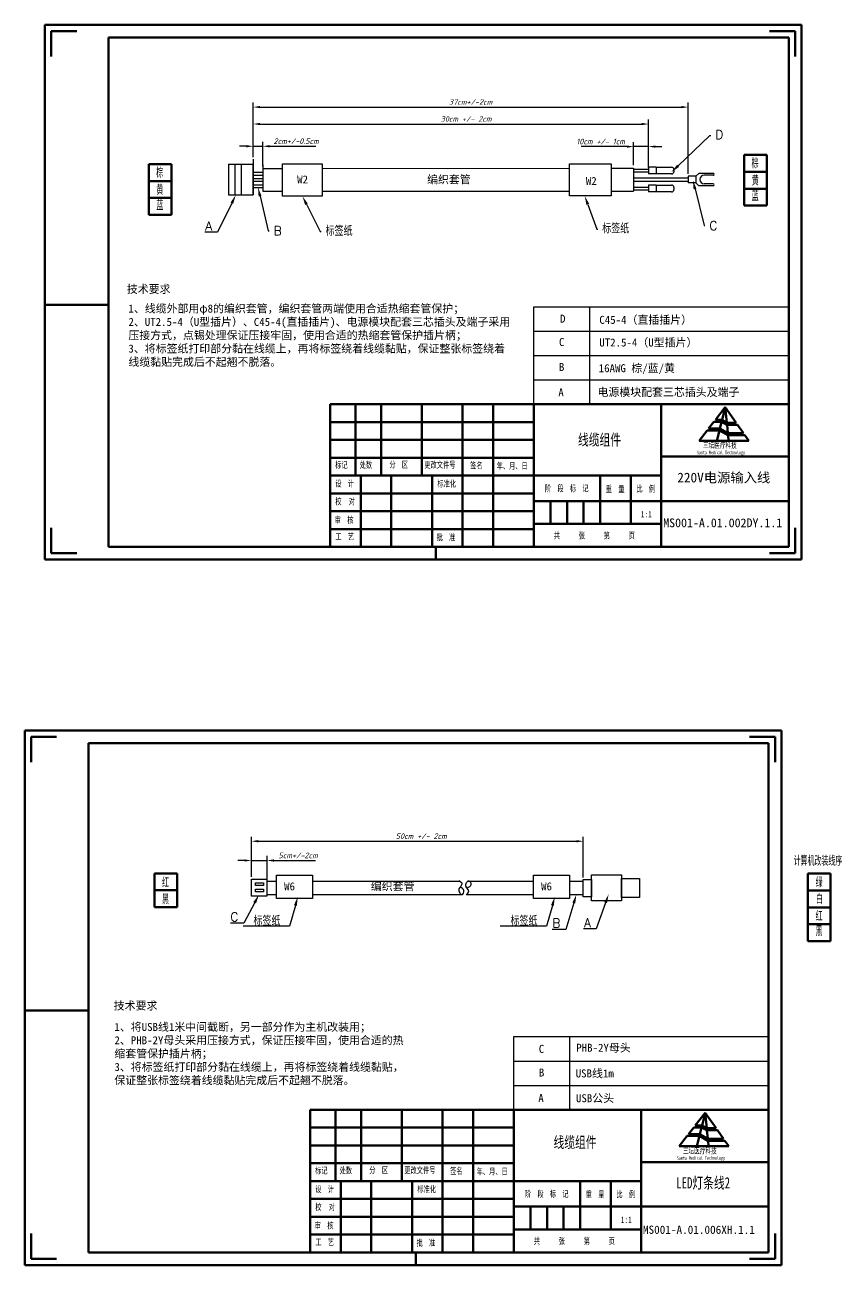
# Model space of a CAD drawing. Header units: millimetres. Extents: x 18449 to 19893, y 1703 to 2260.
# Drawn here: x 18824 to 19183, y 1706 to 2256 of the extents above; entities that cross this region are included whole.
import ezdxf
from ezdxf import colors
from ezdxf.entities.mleader import LeaderData, LeaderLine
from ezdxf.enums import TextEntityAlignment as Align
from ezdxf.math import Vec2, Vec3

# ---------------------------------------------------------------- set-up
doc = ezdxf.new("R2010")
doc.units = ezdxf.units.MM
for name, color, linetype in [('1轮廓实线层', 7, 'Continuous'), ('6文字层', 3, 'Continuous'), ('7标注层', 4, 'Continuous')]:
    doc.layers.add(name, color=color, linetype=linetype)
doc.layers.add('dim', color=82, linetype='Continuous', lineweight=9)
doc.layers.add('总内框线', color=7, linetype='Continuous', lineweight=50)
doc.styles.add('GB', font='gbeitc.shx', dxfattribs={"bigfont": 'gbcbig.shx'})
doc.styles.add('SLDTEXTSTYLE1', font='TXT', dxfattribs={"width": 0.7})
doc.styles.get("Standard").update_dxf_attribs({"font": 'txt', "bigfont": 'gbcbig.shx'})
doc.styles.add('TXT08', font='txt.shx', dxfattribs={"width": 0.8, "bigfont": 'gbcbig.shx'})
doc.dimstyles.new('GB', dxfattribs={"dimtxt": 2.5, "dimasz": 3, "dimexe": 2, "dimexo": 1, "dimgap": 1, "dimtad": 1, "dimtoh": 1, "dimdsep": 46, "dimtxsty": 'GB', "dimcen": 2.5, "dimclrd": 1, "dimclre": 3, "dimclrt": 6, "dimadec": 0, "dimazin": 0, "dimtfac": 1, "dimtmove": 0, "dimatfit": 3, "dimfxl": 4, "dimarcsym": 0})

# ---------------------------------------------------------------- blocks, each defined once
blk = doc.blocks.new('*D368')
at = {"color": 3, "lineweight": -2, "transparency": 16777216}
for p, q in [((18924.85, 2197.77), (18924.85, 2214.41)), ((19100.27, 2193.12), (19100.27, 2214.41))]:
    blk.add_line(p, q, dxfattribs=at)
at = {"color": 1, "lineweight": -2, "transparency": 16777216}
blk.add_line((18927.85, 2212.41), (19097.27, 2212.41), dxfattribs=at)
at = {"color": 1, "transparency": 16777216}
for points in [[(18927.85, 2212.91), (18927.85, 2211.91), (18924.85, 2212.41)], [(19097.27, 2212.91), (19097.27, 2211.91), (19100.27, 2212.41)]]:
    blk.add_solid(points, dxfattribs=at)
at = {"layer": 'Defpoints', "color": 0, "transparency": 16777216}
for p in [(19100.27, 2212.41), (18924.85, 2196.77), (19100.27, 2192.12)]:
    blk.add_point(p, dxfattribs=at)
at = {"color": 6, "transparency": 16777216, "insert": (19019.32, 2214.66), "char_height": 2.5, "attachment_point": 5, "style": 'GB'}
blk.add_mtext('30cm +/- 2cm', dxfattribs=at)
blk = doc.blocks.new('*D367')
at = {"color": 1, "lineweight": -2, "transparency": 16777216}
for p, q in [((19090.68, 2202.4), (19070.37, 2202.4)), ((19100.27, 2202.4), (19093.68, 2202.4)), ((19103.27, 2202.4), (19106.27, 2202.4))]:
    blk.add_line(p, q, dxfattribs=at)
at = {"color": 3, "lineweight": -2, "transparency": 16777216}
for p, q in [((19093.68, 2194.16), (19093.68, 2204.4)), ((19100.27, 2193.12), (19100.27, 2204.4))]:
    blk.add_line(p, q, dxfattribs=at)
at = {"color": 1, "transparency": 16777216}
for points in [[(19090.68, 2202.9), (19090.68, 2201.9), (19093.68, 2202.4)], [(19103.27, 2202.9), (19103.27, 2201.9), (19100.27, 2202.4)]]:
    blk.add_solid(points, dxfattribs=at)
at = {"layer": 'Defpoints', "color": 0, "transparency": 16777216}
for p in [(19093.68, 2202.4), (19093.68, 2193.16), (19100.27, 2192.12)]:
    blk.add_point(p, dxfattribs=at)
at = {"color": 6, "transparency": 16777216, "insert": (19079.02, 2204.65), "char_height": 2.5, "attachment_point": 5, "style": 'GB'}
blk.add_mtext('10cm +/- 1cm', dxfattribs=at)
blk = doc.blocks.new('*D334')
at = {"layer": '7标注层', "color": 1, "lineweight": -2, "transparency": 16777216}
for p, q in [((18921.85, 2202.56), (18918.85, 2202.56)), ((18924.85, 2202.56), (18929.12, 2202.56)), ((18932.12, 2202.56), (18952.69, 2202.56))]:
    blk.add_line(p, q, dxfattribs=at)
at = {"layer": '7标注层', "color": 3, "lineweight": -2, "transparency": 16777216}
for p, q in [((18924.85, 2197.77), (18924.85, 2204.56)), ((18929.12, 2193.67), (18929.12, 2204.56))]:
    blk.add_line(p, q, dxfattribs=at)
at = {"layer": '7标注层', "color": 1, "transparency": 16777216}
for points in [[(18921.85, 2203.06), (18921.85, 2202.06), (18924.85, 2202.56)], [(18932.12, 2203.06), (18932.12, 2202.06), (18929.12, 2202.56)]]:
    blk.add_solid(points, dxfattribs=at)
at = {"layer": 'Defpoints', "color": 0, "transparency": 16777216}
for p in [(18929.12, 2202.56), (18924.85, 2196.77), (18929.12, 2192.67)]:
    blk.add_point(p, dxfattribs=at)
at = {"layer": '7标注层', "color": 6, "transparency": 16777216, "insert": (18943.91, 2204.81), "char_height": 2.5, "attachment_point": 5, "style": 'GB'}
blk.add_mtext('2cm+/-0.5cm', dxfattribs=at)
blk = doc.blocks.new('*D335')
at = {"layer": '6文字层', "color": 3, "lineweight": -2, "transparency": 16777216}
for p, q in [((18924.85, 2197.77), (18924.85, 2221.94)), ((19117.84, 2190.28), (19117.84, 2221.94))]:
    blk.add_line(p, q, dxfattribs=at)
at = {"layer": '6文字层', "color": 1, "lineweight": -2, "transparency": 16777216}
blk.add_line((18927.85, 2219.94), (19114.84, 2219.94), dxfattribs=at)
at = {"layer": '6文字层', "color": 1, "transparency": 16777216}
for points in [[(18927.85, 2220.44), (18927.85, 2219.44), (18924.85, 2219.94)], [(19114.84, 2220.44), (19114.84, 2219.44), (19117.84, 2219.94)]]:
    blk.add_solid(points, dxfattribs=at)
at = {"layer": 'Defpoints', "color": 0, "transparency": 16777216}
for p in [(19117.84, 2219.94), (18924.85, 2196.77), (19117.84, 2189.28)]:
    blk.add_point(p, dxfattribs=at)
at = {"layer": '6文字层', "color": 6, "transparency": 16777216, "insert": (19021.34, 2222.19), "char_height": 2.5, "attachment_point": 5, "style": 'GB'}
blk.add_mtext('37cm+/-2cm', dxfattribs=at)
blk = doc.blocks.new('*D348')
at = {"color": 3, "lineweight": -2, "transparency": 16777216}
for p, q in [((18924.09, 1878.29), (18924.09, 1896.11)), ((19071.36, 1878.07), (19071.36, 1896.11))]:
    blk.add_line(p, q, dxfattribs=at)
at = {"color": 1, "lineweight": -2, "transparency": 16777216}
blk.add_line((18927.09, 1894.11), (19068.36, 1894.11), dxfattribs=at)
at = {"color": 1, "transparency": 16777216}
for points in [[(18927.09, 1894.61), (18927.09, 1893.61), (18924.09, 1894.11)], [(19068.36, 1894.61), (19068.36, 1893.61), (19071.36, 1894.11)]]:
    blk.add_solid(points, dxfattribs=at)
at = {"layer": 'Defpoints', "color": 0, "transparency": 16777216}
for p in [(19071.36, 1894.11), (18924.09, 1877.29), (19071.36, 1877.07)]:
    blk.add_point(p, dxfattribs=at)
at = {"color": 6, "transparency": 16777216, "insert": (18999.41, 1896.36), "char_height": 2.5, "attachment_point": 5, "style": 'GB'}
blk.add_mtext('50cm +/- 2cm', dxfattribs=at)
blk = doc.blocks.new('*D349')
at = {"layer": '7标注层', "color": 1, "lineweight": -2, "transparency": 16777216}
for p, q in [((18921.09, 1885.56), (18918.09, 1885.56)), ((18924.09, 1885.56), (18931.05, 1885.56)), ((18934.05, 1885.56), (18952.54, 1885.56))]:
    blk.add_line(p, q, dxfattribs=at)
at = {"layer": '7标注层', "color": 3, "lineweight": -2, "transparency": 16777216}
for p, q in [((18924.09, 1878.29), (18924.09, 1887.56)), ((18931.05, 1877.44), (18931.05, 1887.56))]:
    blk.add_line(p, q, dxfattribs=at)
at = {"layer": '7标注层', "color": 1, "transparency": 16777216}
for points in [[(18921.09, 1886.06), (18921.09, 1885.06), (18924.09, 1885.56)], [(18934.05, 1886.06), (18934.05, 1885.06), (18931.05, 1885.56)]]:
    blk.add_solid(points, dxfattribs=at)
at = {"layer": 'Defpoints', "color": 0, "transparency": 16777216}
for p in [(18931.05, 1885.56), (18924.09, 1877.29), (18931.05, 1876.44)]:
    blk.add_point(p, dxfattribs=at)
at = {"layer": '7标注层', "color": 6, "transparency": 16777216, "insert": (18944.79, 1887.81), "char_height": 2.5, "attachment_point": 5, "style": 'GB'}
blk.add_mtext('5cm+/-2cm', dxfattribs=at)

msp = doc.modelspace()

# ---------------------------------------------------------------- linework, layer by layer
for p, q in [((18924.849, 2196.772), (18924.849, 2184.461)), ((18913.885, 2194.591), (18924.849, 2194.591)), ((18913.885, 2194.591), (18913.885, 2180.921)), ((18916.734, 2194.591), (18916.734, 2180.921)), ((18919.563, 2194.591), (18919.563, 2180.921)), ((18924.849, 2180.921), (18924.849, 2194.591)), ((18924.849, 2192.777), (18924.849, 2188.456)), ((18924.849, 2191.056), (18929.121, 2191.056)), ((18929.122, 2194.306), (18929.122, 2182.577)), ((18929.122, 2192.67), (18937.883, 2192.67)), ((18955.443, 2192.691), (19065.265, 2192.76)), ((19083.681, 2192.771), (19093.68, 2192.777)), ((19093.68, 2192.832), (19093.68, 2182.577)), ((19093.68, 2192.777), (19093.68, 2188.456)), ((19093.68, 2192.777), (19093.68, 2190.617)), ((19093.68, 2192.438), (19100.266, 2192.438)), ((19093.68, 2191.751), (19093.68, 2189.59)), ((19093.68, 2191.195), (19100.266, 2191.195)), ((19103.686, 2193.251), (19100.266, 2193.251)), ((19100.266, 2193.251), (19100.266, 2190.25)), ((19100.266, 2192.831), (19100.266, 2190.67)), ((19103.686, 2193.251), (19103.686, 2190.25)), ((18924.849, 2189.706), (18929.122, 2189.706)), ((18924.849, 2188.259), (18929.122, 2188.259)), ((18924.849, 2187.101), (18929.122, 2187.101)), ((18924.849, 2186.622), (18924.849, 2182.3)), ((19093.68, 2190.617), (19093.68, 2188.456)), ((19093.68, 2188.552), (19117.837, 2188.552)), ((19093.68, 2187.097), (19117.837, 2187.097)), ((19093.68, 2185.974), (19093.68, 2183.813)), ((19103.686, 2190.25), (19100.266, 2190.25)), ((19121.257, 2189.277), (19117.837, 2189.277)), ((19117.837, 2189.277), (19117.837, 2186.275)), ((19117.837, 2188.857), (19117.837, 2186.696)), ((19121.257, 2186.275), (19117.837, 2186.275)), ((19122.64, 2190.532), (19121.257, 2189.277)), ((19121.257, 2189.277), (19121.257, 2186.275)), ((19122.64, 2185.02), (19121.257, 2186.275)), ((19129.031, 2190.532), (19122.64, 2190.532)), ((19129.031, 2189.663), (19124.921, 2189.663)), ((19129.031, 2185.889), (19124.921, 2185.889)), ((18913.885, 2180.921), (18924.849, 2180.921)), ((18924.849, 2185.365), (18929.122, 2185.365)), ((18924.849, 2184.461), (18924.849, 2180.921)), ((18924.849, 2184.279), (18929.122, 2184.279)), ((18929.122, 2182.577), (18937.883, 2182.577)), ((18955.443, 2182.577), (19065.265, 2182.577)), ((19083.681, 2182.577), (19093.68, 2182.577)), ((19093.68, 2184.439), (19100.266, 2184.439)), ((19093.68, 2183.257), (19100.266, 2183.257)), ((19100.266, 2185.314), (19100.266, 2182.313)), ((19103.686, 2185.314), (19100.266, 2185.314)), ((19100.266, 2185.314), (19100.266, 2182.313)), ((19100.266, 2184.894), (19100.266, 2182.733)), ((19100.266, 2184.894), (19100.266, 2182.733)), ((19103.686, 2182.313), (19100.266, 2182.313)), ((19103.686, 2185.314), (19103.686, 2182.313)), ((19129.031, 2185.02), (19122.64, 2185.02)), ((19049.446, 2098.857), (19049.446, 2131.343)), ((19049.446, 2131.343), (19162.481, 2131.343)), ((19074.244, 2098.857), (19074.244, 2131.343)), ((19049.446, 2088.03), (19049.446, 2120.515)), ((19049.446, 2120.515), (19162.525, 2120.515)), ((19074.244, 2088.03), (19074.244, 2120.515)), ((19049.446, 2109.685), (19162.525, 2109.685)), ((19049.446, 2098.857), (19162.525, 2098.857)), ((18931.047, 1876.436), (18935.176, 1876.436)), ((18951.17, 1876.436), (18974.944, 1876.436)), ((18951.17, 1876.436), (19016.549, 1876.436)), ((19020.118, 1876.436), (19049.219, 1876.436)), ((19065.214, 1876.436), (19071.363, 1876.436)), ((18931.047, 1870.533), (18935.176, 1870.533)), ((18951.17, 1870.533), (18974.944, 1870.533)), ((18951.17, 1870.533), (19017.696, 1870.533)), ((19019.457, 1870.533), (19049.219, 1870.533)), ((19065.214, 1870.533), (19071.363, 1870.533)), ((19040.555, 1785.729), (19040.555, 1807.384)), ((19040.555, 1807.384), (19153.634, 1807.384)), ((19065.354, 1785.729), (19065.354, 1807.384)), ((19040.555, 1774.901), (19040.555, 1796.556)), ((19040.555, 1796.556), (19153.634, 1796.556)), ((19065.354, 1774.901), (19065.354, 1796.556)), ((19040.555, 1785.729), (19153.634, 1785.729))]:
    msp.add_line(p, q)
at = {"color": 3, "lineweight": 60}
for p, q in [((19152.748, 2198.727), (19142.715, 2198.727)), ((19142.715, 2176.227), (19142.715, 2198.727)), ((19142.715, 2176.227), (19142.715, 2198.727)), ((19142.715, 2198.727), (19142.715, 2183.727)), ((19152.748, 2176.227), (19152.748, 2198.727)), ((19152.748, 2198.727), (19152.748, 2183.727)), ((18888.565, 2194.609), (18878.533, 2194.609)), ((18878.533, 2172.109), (18878.533, 2194.609)), ((18878.533, 2172.109), (18878.533, 2194.609)), ((18878.533, 2194.609), (18878.533, 2179.609)), ((18888.565, 2172.109), (18888.565, 2194.609)), ((18888.565, 2194.609), (18888.565, 2179.609)), ((19152.748, 2191.227), (19142.715, 2191.227)), ((18888.565, 2187.109), (18878.533, 2187.109)), ((19152.748, 2183.727), (19142.715, 2183.727)), ((18888.565, 2179.609), (18878.533, 2179.609)), ((19152.748, 2176.227), (19142.715, 2176.227)), ((18888.565, 2172.109), (18878.533, 2172.109)), ((18891.085, 1879.847), (18881.053, 1879.847)), ((18881.053, 1864.847), (18881.053, 1879.847)), ((18891.085, 1864.847), (18891.085, 1879.847)), ((19171.044, 1879.764), (19171.044, 1872.264)), ((19171.044, 1879.764), (19171.044, 1872.264)), ((19181.076, 1879.764), (19171.044, 1879.764)), ((19181.076, 1879.764), (19181.076, 1872.264)), ((18891.085, 1872.347), (18881.053, 1872.347)), ((19171.044, 1849.764), (19171.044, 1872.264)), ((19171.044, 1872.264), (19171.044, 1857.264)), ((19181.076, 1872.264), (19171.044, 1872.264)), ((19171.044, 1849.764), (19171.044, 1872.264)), ((19181.076, 1849.764), (19181.076, 1872.264)), ((19181.076, 1872.264), (19181.076, 1857.264)), ((18891.085, 1864.847), (18881.053, 1864.847)), ((19181.076, 1864.764), (19171.044, 1864.764)), ((19181.076, 1857.264), (19171.044, 1857.264)), ((19181.076, 1849.764), (19171.044, 1849.764))]:
    msp.add_line(p, q, dxfattribs=at)
for points in [[(18937.883, 2194.753), (18955.443, 2194.753), (18955.443, 2180.417), (18937.883, 2180.417)], [(19065.265, 2194.773), (19083.681, 2194.773), (19083.681, 2180.519), (19065.265, 2180.519)], [(18924.087, 1877.288), (18930.973, 1877.288), (18930.973, 1869.746), (18924.087, 1869.746)], [(18935.176, 1878.997), (18951.17, 1878.997), (18951.17, 1868.674), (18935.176, 1868.674)], [(19049.219, 1878.997), (19065.214, 1878.997), (19065.214, 1868.674), (19049.219, 1868.674)], [(19074.976, 1879.171), (19088.266, 1879.171), (19088.266, 1867.701), (19074.976, 1867.701)], [(19088.266, 1877.557), (19096.258, 1877.557), (19096.258, 1869.124), (19088.266, 1869.124)], [(18925.963, 1875.663), (18929.391, 1875.663), (18929.391, 1874.44), (18925.963, 1874.44)], [(18925.963, 1872.885), (18929.391, 1872.885), (18929.391, 1871.662), (18925.963, 1871.662)], [(19071.363, 1877.073), (19074.976, 1877.073), (19074.976, 1869.473), (19071.363, 1869.473)]]:
    msp.add_lwpolyline(points, close=True)
for centre, radius, start, end in [((19124.921, 2187.776), 1.887, 90, 270), ((19129.031, 2190.097), 0.434, 270, 90), ((19129.031, 2185.455), 0.434, 270, 90)]:
    msp.add_arc(centre, radius, start, end)
at = {"layer": '1轮廓实线层'}
for p, q in [((19103.686, 2193.251), (19110.533, 2193.251)), ((19111.533, 2192.251), (19111.533, 2191.25)), ((19110.533, 2190.25), (19103.686, 2190.25)), ((19103.686, 2185.314), (19110.533, 2185.314)), ((19110.533, 2182.313), (19103.686, 2182.313)), ((19111.533, 2184.314), (19111.533, 2183.313))]:
    msp.add_line(p, q, dxfattribs=at)
for centre, start, end in [((19110.533, 2192.251), 0, 90), ((19110.533, 2191.25), 270, 0), ((19110.533, 2184.314), 0, 90), ((19110.533, 2183.313), 270, 0)]:
    msp.add_arc(centre, 1, start, end, dxfattribs=at)
for points in [[(19016.323, 1876.613), (19017.507, 1875.254), (19016.191, 1872.93), (19016.498, 1871.221), (19017.49, 1870.467), (19018.341, 1872.185), (19016.674, 1873.719)], [(19019.38, 1870.476), (19020.582, 1871.8), (19019.266, 1874.123), (19019.573, 1875.833), (19020.582, 1876.604), (19021.416, 1874.868), (19019.749, 1873.334)]]:
    msp.add_spline(points, degree=3, dxfattribs=at)
at = {"layer": '总内框线', "color": 4}
for p, q in [((18832.419, 2256.452), (19168.133, 2256.452)), ((18832.419, 2019.078), (18832.419, 2256.452)), ((19168.133, 2256.452), (19168.133, 2019.078)), ((19168.133, 2019.078), (18832.419, 2019.078)), ((18823.528, 1943.323), (19159.242, 1943.323)), ((18823.528, 1705.95), (18823.528, 1943.323)), ((19159.242, 1943.323), (19159.242, 1705.95)), ((19159.242, 1705.95), (18823.528, 1705.95))]:
    msp.add_line(p, q, dxfattribs=at)
at = {"layer": '总内框线'}
for p, q in [((18835.245, 2253.626), (18846.548, 2253.626)), ((18835.245, 2253.626), (18835.245, 2242.322)), ((19165.322, 2253.632), (19154.019, 2253.632)), ((19165.322, 2253.632), (19165.322, 2242.328)), ((18860.677, 2250.8), (19162.481, 2250.8)), ((18860.677, 2024.73), (18860.677, 2250.8)), ((19162.481, 2250.8), (19162.481, 2024.73)), ((18832.419, 2132.113), (18860.677, 2132.113)), ((18959.018, 2088.03), (19162.481, 2088.03)), ((18959.018, 2024.73), (18959.018, 2088.03)), ((18970.321, 2088.03), (18970.321, 2056.38)), ((18981.625, 2088.03), (18981.625, 2056.38)), ((18999.71, 2088.03), (18999.71, 2056.38)), ((19017.796, 2088.03), (19017.796, 2056.38)), ((19031.36, 2088.03), (19031.36, 2024.73)), ((19049.446, 2088.03), (19049.446, 2024.73)), ((19105.963, 2024.73), (19105.963, 2088.03)), ((19162.481, 2088.03), (19162.481, 2024.73)), ((18959.018, 2080.117), (19049.446, 2080.117)), ((18959.018, 2072.205), (19049.446, 2072.205)), ((19105.963, 2064.857), (19162.481, 2064.857)), ((18959.018, 2064.292), (19049.446, 2064.292)), ((18959.018, 2056.38), (19105.963, 2056.38)), ((18972.582, 2056.38), (18972.582, 2024.73)), ((18986.146, 2056.38), (18986.146, 2024.73)), ((19004.232, 2056.38), (19004.232, 2024.73)), ((19017.796, 2056.38), (19017.796, 2024.73)), ((19078.835, 2034.903), (19078.835, 2056.38)), ((19092.399, 2034.903), (19092.399, 2056.38)), ((18959.018, 2048.467), (19049.446, 2048.467)), ((19049.446, 2045.076), (19105.963, 2045.076)), ((19056.793, 2045.076), (19056.793, 2034.903)), ((19064.14, 2045.076), (19064.14, 2034.903)), ((19071.488, 2045.076), (19071.488, 2034.903)), ((19105.963, 2045.076), (19162.481, 2045.076)), ((18959.018, 2040.555), (19049.446, 2040.555)), ((18835.245, 2021.904), (18835.245, 2033.208)), ((18959.018, 2032.642), (19049.446, 2032.642)), ((19049.446, 2034.903), (19105.963, 2034.903)), ((19165.322, 2021.898), (19165.322, 2033.202)), ((18835.245, 2021.904), (18846.548, 2021.904)), ((19162.481, 2024.73), (18860.677, 2024.73)), ((19162.481, 2024.73), (18959.018, 2024.73)), ((19005.927, 2024.73), (19005.927, 2019.078)), ((19165.322, 2021.898), (19154.019, 2021.898)), ((18826.354, 1940.497), (18837.657, 1940.497)), ((18826.354, 1940.497), (18826.354, 1929.194)), ((19156.431, 1940.503), (19145.128, 1940.503)), ((19156.431, 1940.503), (19156.431, 1929.2)), ((18851.787, 1937.671), (19153.59, 1937.671)), ((18851.787, 1711.601), (18851.787, 1937.671)), ((19153.59, 1937.671), (19153.59, 1711.601)), ((18823.528, 1818.985), (18851.787, 1818.985)), ((18950.127, 1774.901), (19153.59, 1774.901)), ((18950.127, 1711.601), (18950.127, 1774.901)), ((18961.431, 1774.901), (18961.431, 1743.251)), ((18972.734, 1774.901), (18972.734, 1743.251)), ((18990.82, 1774.901), (18990.82, 1743.251)), ((19008.905, 1774.901), (19008.905, 1743.251)), ((19022.47, 1774.901), (19022.47, 1711.601)), ((19040.555, 1774.901), (19040.555, 1711.601)), ((19097.073, 1711.601), (19097.073, 1774.901)), ((19153.59, 1774.901), (19153.59, 1711.601)), ((18950.127, 1766.988), (19040.555, 1766.988)), ((18950.127, 1759.076), (19040.555, 1759.076)), ((18950.127, 1751.164), (19040.555, 1751.164)), ((19097.073, 1751.729), (19153.59, 1751.729)), ((18950.127, 1743.251), (19097.073, 1743.251)), ((18963.691, 1743.251), (18963.691, 1711.601)), ((18977.256, 1743.251), (18977.256, 1711.601)), ((18995.341, 1743.251), (18995.341, 1711.601)), ((19008.905, 1743.251), (19008.905, 1711.601)), ((19069.944, 1721.774), (19069.944, 1743.251)), ((19083.508, 1721.774), (19083.508, 1743.251)), ((18950.127, 1735.339), (19040.555, 1735.339)), ((19040.555, 1731.948), (19097.073, 1731.948)), ((19047.902, 1731.948), (19047.902, 1721.774)), ((19055.25, 1731.948), (19055.25, 1721.774)), ((19062.597, 1731.948), (19062.597, 1721.774)), ((19097.073, 1731.948), (19153.59, 1731.948)), ((18950.127, 1727.426), (19040.555, 1727.426)), ((18826.354, 1708.775), (18826.354, 1720.079)), ((18950.127, 1719.514), (19040.555, 1719.514)), ((19040.555, 1721.774), (19097.073, 1721.774)), ((19156.431, 1708.769), (19156.431, 1720.073)), ((18826.354, 1708.775), (18837.657, 1708.775)), ((19153.59, 1711.601), (18851.787, 1711.601)), ((19153.59, 1711.601), (18950.127, 1711.601)), ((18997.037, 1711.601), (18997.037, 1705.95)), ((19156.431, 1708.769), (19145.128, 1708.769))]:
    msp.add_line(p, q, dxfattribs=at)
at = {"layer": '总内框线', "color": 1}
for p, q in [((19134.336, 2086.741), (19129.94, 2081.104)), ((19134.336, 2086.741), (19132.929, 2081.078)), ((19139.147, 2079.864), (19134.336, 2086.741)), ((19134.336, 2086.741), (19135.015, 2079.943)), ((19129.94, 2081.104), (19132.882, 2081.104)), ((19132.882, 2081.104), (19135.159, 2079.864)), ((19126.318, 2076.46), (19122.708, 2071.83)), ((19126.318, 2076.46), (19131.754, 2076.46)), ((19129.227, 2080.19), (19126.964, 2077.288)), ((19126.964, 2077.288), (19131.979, 2077.288)), ((19129.227, 2080.19), (19132.667, 2080.19)), ((19131.778, 2076.446), (19130.632, 2071.83)), ((19131.754, 2076.46), (19135.557, 2074.257)), ((19131.979, 2077.288), (19135.605, 2075.218)), ((19132.704, 2080.171), (19131.987, 2077.284)), ((19132.667, 2080.19), (19135.073, 2078.946)), ((19135.073, 2078.946), (19139.789, 2078.946)), ((19135.114, 2078.946), (19135.48, 2075.29)), ((19135.159, 2079.864), (19139.147, 2079.864)), ((19142.398, 2075.218), (19139.789, 2078.946)), ((19122.708, 2071.83), (19144.768, 2071.83)), ((19135.557, 2074.257), (19143.07, 2074.257)), ((19135.583, 2074.257), (19135.825, 2071.83)), ((19135.605, 2075.218), (19142.398, 2075.218)), ((19144.768, 2071.83), (19143.07, 2074.257)), ((19125.445, 1773.613), (19121.049, 1767.975)), ((19125.445, 1773.613), (19124.038, 1767.949)), ((19130.256, 1766.735), (19125.445, 1773.613)), ((19125.445, 1773.613), (19126.124, 1766.814)), ((19121.049, 1767.975), (19123.991, 1767.975)), ((19123.991, 1767.975), (19126.269, 1766.735)), ((19117.428, 1763.331), (19113.817, 1758.701)), ((19117.428, 1763.331), (19122.863, 1763.331)), ((19120.336, 1767.061), (19118.074, 1764.16)), ((19118.074, 1764.16), (19123.089, 1764.16)), ((19120.336, 1767.061), (19123.777, 1767.061)), ((19122.888, 1763.317), (19121.741, 1758.701)), ((19122.863, 1763.331), (19126.666, 1761.128)), ((19123.089, 1764.16), (19126.714, 1762.089)), ((19123.813, 1767.042), (19123.096, 1764.155)), ((19123.777, 1767.061), (19126.183, 1765.817)), ((19126.183, 1765.817), (19130.899, 1765.817)), ((19126.224, 1765.817), (19126.589, 1762.161)), ((19126.269, 1766.735), (19130.256, 1766.735)), ((19126.714, 1762.089), (19133.507, 1762.089)), ((19133.507, 1762.089), (19130.899, 1765.817)), ((19113.817, 1758.701), (19135.877, 1758.701)), ((19126.666, 1761.128), (19134.179, 1761.128)), ((19126.692, 1761.128), (19126.934, 1758.701)), ((19135.877, 1758.701), (19134.179, 1761.128))]:
    msp.add_line(p, q, dxfattribs=at)

# ---------------------------------------------------------------- texts
at = {"layer": 'dim', "color": 6, "style": 'TXT08', "width": 0.8}
for s, height, p in [('棕', 3.853, (19147.558, 2195.249)), ('棕', 3.853, (18883.375, 2191.13)), ('黄', 3.853, (18883.443, 2183.495)), ('黄', 3.853, (19147.625, 2187.613)), ('蓝', 3.853, (19147.625, 2180.791)), ('蓝', 3.853, (18883.443, 2176.673)), ('计算机改装线序', 3.8535, (19175.46, 1885.7)), ('红', 3.853, (18885.963, 1876.107)), ('绿', 3.853, (19176.002, 1876.103)), ('黑', 3.853, (18885.963, 1868.472)), ('白', 3.853, (19176.091, 1868.735)), ('红', 3.853, (19175.954, 1861.15)), ('黑', 3.853, (19175.954, 1854.328))]:
    msp.add_text(s, height=height, dxfattribs=at).set_placement(p, align=Align.MIDDLE)
at = {"layer": '总内框线', "color": 6, "attachment_point": 1}
for s, insert, char_height, width, style in [('{\\fSimSun|b0|i0|c134|p54;W2}', (18944.368, 2189.579), 3.55114, 132.12967, 'GB'), ('{\\fSimSun|b0|i0|c134|p2;编织套管}', (19002.017, 2189.579), 3.55114, 132.12967, 'GB'), ('{\\fSimSun|b0|i0|c134|p54;W2}', (19072.481, 2188.918), 3.55114, 132.12967, 'GB'), ('{\\fSimSun|b0|i0|c134|p2;技术要求}', (18868.787, 2140.941), 3.55114, 132.12967, 'GB'), ('{\\fSimSun|b0|i0|c134|p54;1、线缆外部用φ8的编织套管，编织套管两端使用合适热缩套管保护；\\P2、UT2.5-4（U型插片）、\\fSimSun|b0|i0|c134|p2;C45-4(直插插片)\\fSimSun|b0|i0|c134|p54;、电源模块配套三芯插头及端子采用压接方式，点锡处理保证压接牢固，使用合适的热缩套管保护插片柄；\\P3、将标签纸打印部分黏在线缆上，再将标签绕着线缆黏贴，保证整张标签绕着线缆黏贴完成后不起翘不脱落。}', (18869.493, 2132.287), 3.551136, 169.10438, 'GB'), ('{\\fSimSun|b0|i0|c134|p54;D}', (19061.034, 2127.808), 3.55114, 8.0267, 'GB'), ('{\\fSimSun|b0|i0|c134|p54;C45-4（直插插片）}', (19078.45, 2127.275), 3.55114, 47.30749, 'GB'), ('{\\fSimSun|b0|i0|c134|p2;C}', (19060.554, 2117.44), 3.55114, 8.0267, 'GB'), ('{\\fSimSun|b0|i0|c134|p2;UT2.5-4（U型插片）}', (19078.43, 2117.239), 3.55114, 47.30749, 'GB'), ('{\\fSimSun|b0|i0|c134|p2;B}', (19060.528, 2106.356), 3.55114, 8.0267, 'GB'), ('{\\fSimSun|b0|i0|c134|p2;16AWG 棕/蓝/黄}', (19078.178, 2105.835), 3.55114, 47.30749, 'GB'), ('{\\fSimSun|b0|i0|c134|p2;A}', (19060.269, 2095.055), 3.55114, 8.0267, 'GB'), ('{\\fSimSun|b0|i0|c134|p2;电源模块配套三芯插头及端子}', (19077.656, 2095.211), 3.55114, 74.45996, 'GB'), ('{\\fSimSun|b0|i0|c134|p2;线缆组件}', (19068.99, 2074.804), 5, 94.62992, 'SLDTEXTSTYLE1'), ('{\\fSimSun|b0|i0|c134|p2;标记}', (18961.228, 2062.529), 2.82588, 105.14436, 'SLDTEXTSTYLE1'), ('{\\fSimSun|b0|i0|c134|p2;处数}', (18972.103, 2062.546), 2.82588, 105.14436, 'SLDTEXTSTYLE1'), ('{\\fSimSun|b0|i0|c134|p2;分\u3000区}', (18985.284, 2062.687), 2.82588, 105.14436, 'SLDTEXTSTYLE1'), ('{\\fSimSun|b0|i0|c134|p2;更改文件号}', (19000.809, 2062.625), 2.82588, 105.14436, 'SLDTEXTSTYLE1'), ('{\\fSimSun|b0|i0|c134|p2;签名}', (19021.137, 2062.333), 2.82588, 105.14436, 'SLDTEXTSTYLE1'), ('{\\fSimSun|b0|i0|c134|p2;年、月、日}', (19032.887, 2062.114), 2.82588, 105.14436, 'SLDTEXTSTYLE1'), ('{\\fSimSun|b0|i0|c134|p2;设\u3000计}', (18961.295, 2054.232), 2.82588, 105.14436, 'SLDTEXTSTYLE1'), ('{\\fSimSun|b0|i0|c134|p2;标准化}', (19006.592, 2054.215), 2.82588, 105.14436, 'SLDTEXTSTYLE1'), ('{\\fFangSong|b0|i0|c134|p49;\\W1;220V电源输入线}', (19113.052, 2057.671), 4.32359, 67.02953, 'SLDTEXTSTYLE1'), ('{\\fSimSun|b0|i0|c134|p2;阶\u3000段\u3000标\u3000记}', (19054.311, 2052.144), 2.82588, 105.14436, 'SLDTEXTSTYLE1'), ('{\\fSimSun|b0|i0|c134|p2;重\u3000量}', (19081.307, 2051.886), 2.82588, 105.14436, 'SLDTEXTSTYLE1'), ('{\\fSimSun|b0|i0|c134|p2;比\u3000例}', (19094.93, 2051.964), 2.82588, 105.14436, 'SLDTEXTSTYLE1'), ('{\\fSimSun|b0|i0|c134|p2;校  对}', (18961.295, 2046.32), 2.82588, 105.14436, 'SLDTEXTSTYLE1'), ('{\\fSimSun|b0|i0|c134|p2;审\u3000核}', (18961.064, 2038.104), 2.82588, 105.14436, 'SLDTEXTSTYLE1'), ('{\\fSimSun|b0|i0|c134|p2;1:1}', (19096.892, 2040.661), 2.82588, 105.14436, 'SLDTEXTSTYLE1'), ('{\\fSimSun|b0|i0|c134|p54;\\W1;MS001-A.01.002DY.1.1}', (19106.801, 2037.364), 3.88309, 60.20035, 'SLDTEXTSTYLE1'), ('{\\fSimSun|b0|i0|c134|p2;共\u3000\u3000\u3000张\u3000\u3000\u3000第\u3000\u3000\u3000页}', (19058.259, 2031.204), 2.82588, 105.14436, 'SLDTEXTSTYLE1'), ('{\\fSimSun|b0|i0|c134|p2;工\u3000艺}', (18961.295, 2030.772), 2.82588, 105.14436, 'SLDTEXTSTYLE1'), ('{\\fSimSun|b0|i0|c134|p2;批\u3000准}', (19006.246, 2030.413), 2.82588, 105.14436, 'SLDTEXTSTYLE1'), ('{\\fSimSun|b0|i0|c134|p2;W6}', (18938.577, 1875.863), 3.55114, 25.77022, 'GB'), ('{\\fSimSun|b0|i0|c134|p2;编织套管}', (18977.067, 1875.883), 3.55114, 25.77022, 'GB'), ('{\\fSimSun|b0|i0|c134|p2;W6}', (19052.62, 1875.863), 3.55114, 25.77022, 'GB'), ('{\\fSimSun|b0|i0|c134|p2;技术要求}', (18862.985, 1822.917), 3.55114, 132.12967, 'GB'), ('{\\fSimSun|b0|i0|c134|p54;1、将USB线1米中间截断，另一部分作为主机改装用；\\P2、PHB-2Y母头采用压接方式，保证压接牢固，使用合适的热缩套管保护插片柄；\\P3、将标签纸打印部分黏在线缆上，再将标签绕着线缆黏贴，保证整张标签绕着线缆黏贴完成后不起翘不脱落。}', (18863.276, 1813.462), 3.55114, 132.12967, 'GB'), ('{\\fSimSun|b0|i0|c134|p2;C}', (19051.599, 1803.741), 3.55114, 8.0267, 'GB'), ('{\\fSimSun|b0|i0|c134|p2;PHB-2Y母头}', (19068.222, 1804.234), 3.55114, 47.30749, 'GB'), ('{\\fSimSun|b0|i0|c134|p2;B}', (19051.637, 1793.227), 3.55114, 8.0267, 'GB'), ('{\\fSimSun|b0|i0|c134|p54;USB线1m}', (19067.97, 1792.83), 3.55114, 47.30749, 'GB'), ('{\\fSimSun|b0|i0|c134|p2;A}', (19051.379, 1781.926), 3.55114, 8.0267, 'GB'), ('{\\fSimSun|b0|i0|c134|p54;USB公头}', (19068.084, 1781.825), 3.55114, 63.7196, 'GB'), ('{\\fSimSun|b0|i0|c134|p2;线缆组件}', (19058.138, 1763), 5, 94.62992, 'SLDTEXTSTYLE1'), ('{\\fSimSun|b0|i0|c134|p2;标记}', (18952.337, 1749.401), 2.82588, 105.14436, 'SLDTEXTSTYLE1'), ('{\\fSimSun|b0|i0|c134|p2;处数}', (18963.212, 1749.418), 2.82588, 105.14436, 'SLDTEXTSTYLE1'), ('{\\fSimSun|b0|i0|c134|p2;分\u3000区}', (18976.393, 1749.558), 2.82588, 105.14436, 'SLDTEXTSTYLE1'), ('{\\fSimSun|b0|i0|c134|p2;更改文件号}', (18991.918, 1749.496), 2.82588, 105.14436, 'SLDTEXTSTYLE1'), ('{\\fSimSun|b0|i0|c134|p2;签名}', (19012.247, 1749.204), 2.82588, 105.14436, 'SLDTEXTSTYLE1'), ('{\\fSimSun|b0|i0|c134|p2;年、月、日}', (19023.996, 1748.985), 2.82588, 105.14436, 'SLDTEXTSTYLE1'), ('{\\fSimSun|b0|i0|c134|p54;LED灯条线2}', (19112.622, 1745.005), 5, 94.62992, 'SLDTEXTSTYLE1'), ('{\\fSimSun|b0|i0|c134|p2;设\u3000计}', (18952.404, 1741.103), 2.82588, 105.14436, 'SLDTEXTSTYLE1'), ('{\\fSimSun|b0|i0|c134|p2;标准化}', (18997.702, 1741.087), 2.82588, 105.14436, 'SLDTEXTSTYLE1'), ('{\\fSimSun|b0|i0|c134|p2;阶\u3000段\u3000标\u3000记}', (19045.42, 1739.015), 2.82588, 105.14436, 'SLDTEXTSTYLE1'), ('{\\fSimSun|b0|i0|c134|p2;重\u3000量}', (19072.416, 1738.757), 2.82588, 105.14436, 'SLDTEXTSTYLE1'), ('{\\fSimSun|b0|i0|c134|p2;比\u3000例}', (19086.039, 1738.835), 2.82588, 105.14436, 'SLDTEXTSTYLE1'), ('{\\fSimSun|b0|i0|c134|p2;校  对}', (18952.404, 1733.191), 2.82588, 105.14436, 'SLDTEXTSTYLE1'), ('{\\fSimSun|b0|i0|c134|p2;审\u3000核}', (18952.173, 1724.975), 2.82588, 105.14436, 'SLDTEXTSTYLE1'), ('{\\fSimSun|b0|i0|c134|p2;1:1}', (19088.001, 1727.532), 2.82588, 105.14436, 'SLDTEXTSTYLE1'), ('{\\fSimSun|b0|i0|c134|p54;\\W1;MS001-A.01.006XH.1.1}', (19097.813, 1723.514), 3.64963, 56.58093, 'SLDTEXTSTYLE1'), ('{\\fSimSun|b0|i0|c134|p2;工\u3000艺}', (18952.404, 1717.643), 2.82588, 105.14436, 'SLDTEXTSTYLE1'), ('{\\fSimSun|b0|i0|c134|p2;批\u3000准}', (18997.356, 1717.284), 2.82588, 105.14436, 'SLDTEXTSTYLE1'), ('{\\fSimSun|b0|i0|c134|p2;共\u3000\u3000\u3000张\u3000\u3000\u3000第\u3000\u3000\u3000页}', (19049.369, 1718.075), 2.82588, 105.14436, 'SLDTEXTSTYLE1')]:
    msp.add_mtext(s, dxfattribs=dict(at, insert=insert, char_height=char_height, width=width, style=style))
at = {"layer": '总内框线', "color": 5, "char_height": 2.54329, "width": 94.62992, "attachment_point": 1, "style": 'SLDTEXTSTYLE1'}
for insert in [(19124.464, 2071.13), (19115.573, 1758.001)]:
    msp.add_mtext('{\\fSimSun|b0|i0|c134|p2;三坛医疗科技}', dxfattribs=dict(at, insert=insert))
at = {"layer": '总内框线', "color": 5, "char_height": 1.55649, "attachment_point": 1, "style": 'SLDTEXTSTYLE1'}
for insert in [(19121.767, 2067.427), (19112.876, 1754.299)]:
    msp.add_mtext('Santa Medical Technology', dxfattribs=dict(at, insert=insert))

# ---------------------------------------------------------------- dimensions: what is measured, and where the dimension line sits
for base, p1, p2, text, picture, middle in [((19100.266, 2212.415), (18924.849, 2196.772), (19100.266, 2192.117), '30cm +/- 2cm', '*D368', (19019.32, 2212.415)), ((19093.68, 2202.404), (19100.266, 2192.117), (19093.68, 2193.162), '10cm +/- 1cm', '*D367', (19079.024, 2202.404))]:
    dim = msp.add_linear_dim(base=base, p1=p1, p2=p2, text=text, dimstyle='GB', override={"dimscale": 0, "dimtix": 0, "dimtofl": 1, "dimtmove": 0, "dimatfit": 3})
    dim.commit()
    dim.dimension.update_dxf_attribs({"geometry": picture, "text_midpoint": middle, "dimtype": 160})
dim = msp.add_linear_dim(base=(19071.363, 1894.11), p1=(18924.087, 1877.288), p2=(19071.363, 1877.073), text='50cm +/- 2cm', dimstyle='GB')
dim.commit()
dim.dimension.update_dxf_attribs({"geometry": '*D348', "text_midpoint": (18999.406, 1894.11), "dimtype": 160})
at = {"layer": '6文字层'}
dim = msp.add_linear_dim(base=(19117.837, 2219.943), p1=(18924.849, 2196.772), p2=(19117.837, 2189.277), text='37cm+/-2cm', dimstyle='GB', dxfattribs=at)
dim.commit()
dim.dimension.update_dxf_attribs({"geometry": '*D335', "text_midpoint": (19021.343, 2222.193)})
at = {"layer": '7标注层'}
for base, p1, p2, text, picture, middle in [((18929.122, 2202.556), (18924.849, 2196.772), (18929.122, 2192.67), '2cm+/-0.5cm', '*D334', (18943.908, 2204.806)), ((18931.047, 1885.565), (18924.087, 1877.288), (18931.047, 1876.436), '5cm+/-2cm', '*D349', (18944.792, 1887.815))]:
    dim = msp.add_linear_dim(base=base, p1=p1, p2=p2, text=text, dimstyle='GB', dxfattribs=at)
    dim.commit()
    dim.dimension.update_dxf_attribs({"geometry": picture, "text_midpoint": middle})

# ---------------------------------------------------------------- leaders
ml = msp.add_multileader_mtext('Standard')
ml.set_content('D', color=256)
ml.set_leader_properties()
ml.build(insert=Vec2(0, 0))
ml.multileader.update_dxf_attribs({"text_right_attachment_type": 6, "dogleg_length": 0.36})
ctx = ml.context
ctx.base_point, ctx.plane_origin = Vec3(19127.89, 2207.331), Vec3(19105.903, 2246.429)
ctx.right_attachment = 6
notes = []
notes.append((ctx, [(1, (1, 1, 0), (19127.53, 2207.331), (1, 0), 0.36, [(0, [(19110.533, 2191.117)], 0, [])])]))
ctx.mtext.insert, ctx.mtext.flow_direction = Vec3(19129.89, 2209.731), 5
ml = msp.add_multileader_mtext('Standard')
ml.set_content('C', color=256)
ml.set_leader_properties()
ml.build(insert=Vec2(0, 0))
ml.multileader.update_dxf_attribs({"text_right_attachment_type": 6, "dogleg_length": 0.36})
ctx = ml.context
ctx.base_point, ctx.plane_origin = Vec3(19125.286, 2167.338), Vec3(19102.506, 2191.297)
ctx.right_attachment = 6
notes.append((ctx, [(1, (1, 1, 0), (19124.926, 2167.338), (1, 0), 0.36, [(0, [(19119.968, 2187.466)], 0, [])])]))
ctx.mtext.insert, ctx.mtext.flow_direction = Vec3(19127.286, 2169.338), 5
ml = msp.add_multileader_mtext('Standard')
ml.set_content('A', color=256)
ml.set_leader_properties()
ml.build(insert=Vec2(0, 0))
ml.multileader.update_dxf_attribs({"text_right_attachment_type": 6, "dogleg_length": 0.36})
ctx = ml.context
ctx.base_point, ctx.plane_origin = Vec3(18902.022, 2167.199), Vec3(18914.058, 2189.507)
ctx.right_attachment, ctx.text_align_type = 6, 2
notes.append((ctx, [(0, (1, 1, 0), (18909.049, 2164.399), (-1, 0), 0.36, [(0, [(18917.158, 2180.921)], 0, [])])]))
ctx.mtext.insert, ctx.mtext.alignment, ctx.mtext.flow_direction = Vec3(18906.689, 2169.199), 3, 5
ml = msp.add_multileader_mtext('Standard')
ml.set_content('B', color=256)
ml.set_leader_properties()
ml.build(insert=Vec2(0, 0))
ml.multileader.update_dxf_attribs({"text_right_attachment_type": 6, "dogleg_length": 0.36})
ctx = ml.context
ctx.base_point, ctx.plane_origin = Vec3(18931.918, 2165.019), Vec3(18927.282, 2191.645)
ctx.right_attachment = 6
notes.append((ctx, [(1, (1, 1, 0), (18931.558, 2165.019), (1, 0), 0.36, [(0, [(18926.985, 2184.279)], 0, [])])]))
ctx.mtext.insert, ctx.mtext.flow_direction = Vec3(18933.918, 2167.019), 5
ml = msp.add_multileader_mtext('Standard')
ml.set_content('标签纸', color=256)
ml.set_leader_properties()
ml.build(insert=Vec2(0, 0))
ml.multileader.update_dxf_attribs({"text_right_attachment_type": 6, "dogleg_length": 0.36})
ctx = ml.context
ctx.base_point, ctx.plane_origin = Vec3(18954.976, 2164.709), Vec3(18953.962, 2189.758)
ctx.right_attachment = 6
notes.append((ctx, [(1, (1, 1, 0), (18954.616, 2164.709), (1, 0), 0.36, [(0, [(18946.714, 2180.347)], 0, [])])]))
ctx.mtext.insert, ctx.mtext.flow_direction = Vec3(18956.976, 2166.819), 5
ml = msp.add_multileader_mtext('Standard')
ml.set_content('标签纸', color=256)
ml.set_leader_properties()
ml.build(insert=Vec2(0, 0))
ml.multileader.update_dxf_attribs({"text_right_attachment_type": 6, "dogleg_length": 0.36})
ctx = ml.context
ctx.base_point, ctx.plane_origin = Vec3(19077.749, 2165.789), Vec3(19072.792, 2189.758)
ctx.right_attachment = 6
notes.append((ctx, [(1, (1, 1, 0), (19077.389, 2165.789), (1, 0), 0.36, [(0, [(19071.966, 2180.519)], 0, [])])]))
ctx.mtext.insert, ctx.mtext.flow_direction = Vec3(19079.749, 2167.9), 5
ml = msp.add_multileader_mtext('Standard')
ml.set_content('C', color=256)
ml.set_leader_properties()
ml.build(insert=Vec2(0, 0))
ml.multileader.update_dxf_attribs({"text_right_attachment_type": 6, "dogleg_length": 0.36})
ctx = ml.context
ctx.base_point, ctx.plane_origin = Vec3(18913.65, 1860.522), Vec3(18920.744, 1865.956)
ctx.right_attachment, ctx.text_align_type = 6, 2
notes.append((ctx, [(0, (1, 1, 0), (18920.677, 1857.722), (-1, 0), 0.36, [(0, [(18927.425, 1870.38)], 0, [])])]))
ctx.mtext.insert, ctx.mtext.alignment, ctx.mtext.flow_direction = Vec3(18918.317, 1862.522), 3, 5
ml = msp.add_multileader_mtext('Standard')
ml.set_content('标签纸', color=256)
ml.set_leader_properties()
ml.build(insert=Vec2(0, 0))
ml.multileader.update_dxf_attribs({"text_right_attachment_type": 6, "dogleg_length": 0.36})
ctx = ml.context
ctx.base_point, ctx.plane_origin = Vec3(18926.738, 1859.101), Vec3(18944.663, 1869.445)
ctx.right_attachment, ctx.text_align_type = 6, 2
notes.append((ctx, [(0, (1, 1, 0), (18941.03, 1856.412), (-1, 0), 2.042, [(0, [(18944.663, 1869.445)], 0, [])])]))
ctx.mtext.insert, ctx.mtext.alignment, ctx.mtext.flow_direction = Vec3(18936.988, 1860.632), 3, 5
ml = msp.add_multileader_mtext('Standard')
ml.set_content('标签纸', color=256)
ml.set_leader_properties()
ml.build(insert=Vec2(0, 0))
ml.multileader.update_dxf_attribs({"text_right_attachment_type": 6, "dogleg_length": 0.36})
ctx = ml.context
ctx.base_point, ctx.plane_origin = Vec3(19040.782, 1859.101), Vec3(19058.706, 1869.445)
ctx.right_attachment, ctx.text_align_type = 6, 2
notes.append((ctx, [(0, (1, 1, 0), (19055.074, 1856.412), (-1, 0), 2.042, [(0, [(19058.706, 1869.445)], 0, [])])]))
ctx.mtext.insert, ctx.mtext.alignment, ctx.mtext.flow_direction = Vec3(19051.032, 1860.632), 3, 5
ml = msp.add_multileader_mtext('Standard')
ml.set_content('B', color=256)
ml.set_leader_properties()
ml.build(insert=Vec2(0, 0))
ml.multileader.update_dxf_attribs({"text_right_attachment_type": 6, "dogleg_length": 0.36})
ctx = ml.context
ctx.base_point, ctx.plane_origin = Vec3(19056.56, 1857.784), Vec3(19074.282, 1867.823)
ctx.right_attachment, ctx.text_align_type = 6, 2
notes.append((ctx, [(0, (1, 1, 0), (19063.587, 1854.984), (-1, 0), 0.36, [(0, [(19068.288, 1870.533)], 0, [])])]))
ctx.mtext.insert, ctx.mtext.alignment, ctx.mtext.flow_direction = Vec3(19061.227, 1859.784), 3, 5
ml = msp.add_multileader_mtext('Standard')
ml.set_content('A', color=256)
ml.set_leader_properties()
ml.build(insert=Vec2(0, 0))
ml.multileader.update_dxf_attribs({"text_right_attachment_type": 6, "dogleg_length": 0.36})
ctx = ml.context
ctx.base_point, ctx.plane_origin = Vec3(19070.096, 1857.972), Vec3(19082.581, 1865.438)
ctx.right_attachment, ctx.text_align_type = 6, 2
notes.append((ctx, [(0, (1, 1, 0), (19077.123, 1855.172), (-1, 0), 0.36, [(0, [(19082.581, 1870.588)], 0, [])])]))
ctx.mtext.insert, ctx.mtext.alignment, ctx.mtext.flow_direction = Vec3(19074.763, 1859.972), 3, 5
for ctx, leaders in notes:
    for number, flags, end, landing, length, lines in leaders:
        leader = LeaderData()
        leader.index, (leader.has_last_leader_line, leader.has_dogleg_vector, leader.attachment_direction) = number, flags
        leader.last_leader_point, leader.dogleg_vector, leader.dogleg_length = Vec3(end), Vec3(landing), length
        for number, points, colour, breaks in lines:
            line = LeaderLine()
            line.index, line.vertices, line.color, line.breaks = number, Vec3.list(points), colors.encode_raw_color(colour), breaks
            leader.lines.append(line)
        ctx.leaders.append(leader)

doc.saveas('drawing.dxf')
